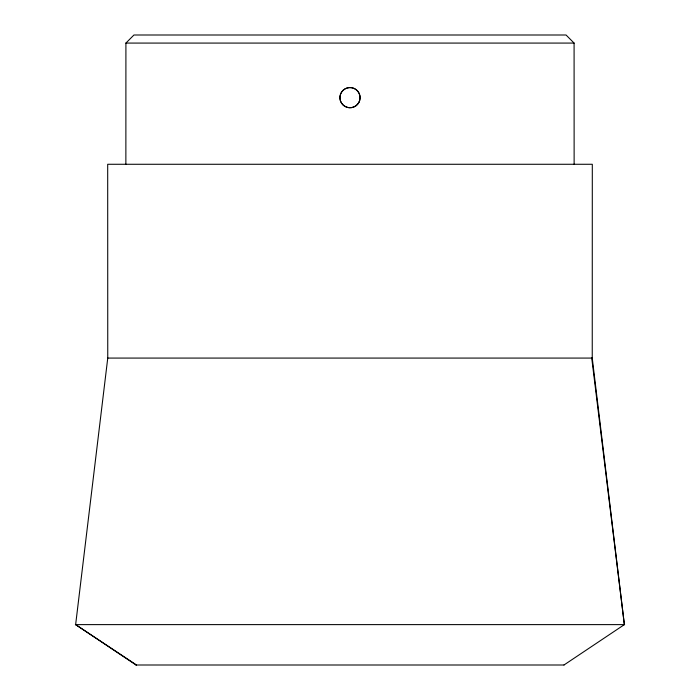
<?xml version="1.0" encoding="UTF-8"?>
<svg xmlns="http://www.w3.org/2000/svg" width="700" height="700" viewBox="0 0 700 700"><rect width="100%" height="100%" fill="white"/><g stroke="black" fill="none" stroke-linecap="round" stroke-linejoin="round"><path stroke-width="1.05" d="M125.869 164.273L125.913 43.076L133.945 35L566.055 35L574.087 43.076L574.131 164.273M563.972 665L624.365 624.619L592.244 358.076L592.305 164.273L107.695 164.273L107.756 358.076L75.635 624.619L136.028 665M125.869 43.076L574.131 43.076M107.695 358.076L592.305 358.076M75.381 624.619L624.619 624.619M135.957 665L564.043 665M75.635 624.619L136.526 665M591.745 358.076L624.365 624.619M344.951 106.374A10.089 10.08 0 0 0 360.089 97.65A10.089 10.08 0 0 0 344.951 88.918A10.089 10.08 0 0 0 344.951 106.374M358.733 102.69A10.098 10.08 -90 0 0 350 87.553A10.098 10.08 -90 0 0 341.267 102.69A10.098 10.08 -90 0 0 358.733 102.69"/></g></svg>
